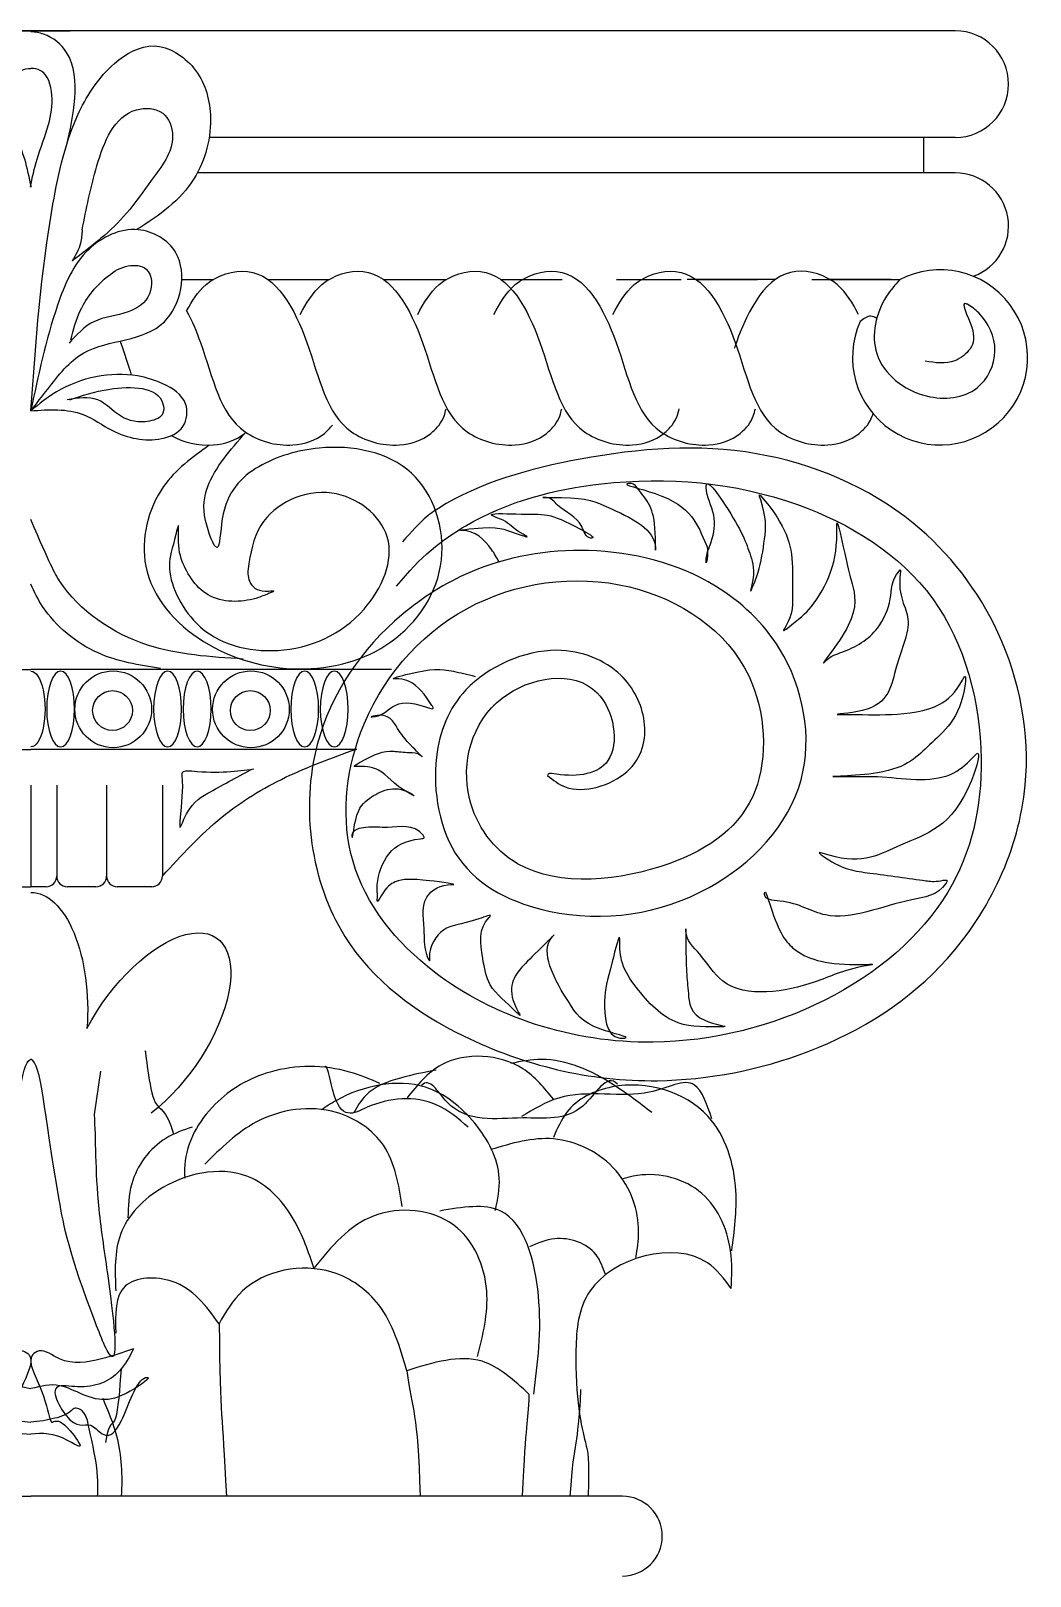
# Model space of a CAD drawing. Extents: x 15151 to 53333, y -36484 to -6005.
# Drawn here: x 31786.6 to 31980.8, y -7452.4 to -7152.2 of the extents above; entities that cross this region are included whole.
import ezdxf

# ---------------------------------------------------------------- set-up
doc = ezdxf.new("R2010")
doc.units = 0
doc.header["$MEASUREMENT"] = 0
for name, color, linetype in [('3', 3, 'CONTINUOUS'), ('4', 4, 'CONTINUOUS'), ('7', 7, 'CONTINUOUS')]:
    doc.layers.add(name, color=color, linetype=linetype)

# ---------------------------------------------------------------- blocks, each defined once
blk = doc.blocks.new('A$C69A366BC')
at = {"layer": '3'}
for p, q in [((373.17, 2979.3), (228.09, 2979.3)), ((373.17, 2972.4), (225.79, 2972.4)), ((222.78, 2951.7), (228.92, 2951.7)), ((239.48, 2951.7), (251.41, 2951.7)), ((261.97, 2951.7), (274.23, 2951.7)), ((284.79, 2951.7), (296.72, 2951.7)), ((307.28, 2951.7), (319.86, 2951.7)), ((338.2, 2951.7), (321.02, 2951.7)), ((322.75, 2951.7), (334.69, 2951.7)), ((345.25, 2951.7), (362.43, 2951.7)), ((360.69, 2951.7), (348.76, 2951.7)), ((123.34, 2875.88), (193.43, 2875.88)), ((263.52, 2875.88), (193.43, 2875.88)), ((283.58, 2868.91), (283.32, 2868.91)), ((130.05, 2860.39), (193.43, 2860.39)), ((256.81, 2860.39), (193.43, 2860.39)), ((193.43, 2853.41), (193.43, 2833.68)), ((193.43, 2853.41), (193.43, 2833.68)), ((198.46, 2853.41), (198.46, 2835.75)), ((208.15, 2853.41), (208.15, 2835.75)), ((219, 2853.41), (219, 2835.75)), ((190.46, 2833.68), (193.43, 2833.68)), ((196.39, 2833.68), (193.43, 2833.68)), ((206.08, 2833.68), (200.53, 2833.68)), ((216.93, 2833.68), (210.22, 2833.68)), ((206.94, 2797.84), (205.72, 2789.4)), ((78.43, 2715.26), (193.43, 2715.26)), ((308.43, 2715.26), (193.43, 2715.26))]:
    blk.add_line(p, q, dxfattribs=at)
for centre, radius in [((209.43, 2868.17), 7.46), ((236.22, 2868.17), 7.46), ((209.31, 2867.93), 3.87), ((236.1, 2867.93), 3.87)]:
    blk.add_circle(centre, radius, dxfattribs=at)
for centre, start, end in [((196.39, 2835.75), 270, 0), ((200.53, 2835.75), 180, 270), ((206.08, 2835.75), 270, 0), ((210.22, 2835.75), 180, 270), ((216.93, 2835.75), 270, 0)]:
    blk.add_arc(centre, 2.07, start, end, dxfattribs=at)
at = {"layer": '3', "extrusion": (0, 0, -1)}
for centre, major_axis, ratio, start_param, end_param in [((193.47, 2868.22), (0, 7.36), 0.368687, -0.014828, 3.156421), ((199.22, 2868.22), (0, 7.36), 0.368687, 3.141593, 9.424778), ((220.01, 2868.22), (0, 7.36), 0.368687, 3.141593, 9.424778), ((225.76, 2868.22), (0, 7.36), 0.368687, 3.141593, 9.424778), ((246.67, 2868.22), (0, 7.36), 0.368687, 3.141593, 9.424778), ((252.42, 2868.22), (0, 7.36), 0.368687, 3.141593, 9.424778), ((193.56, 2809.77), (0, 22.8), 0.478604, -0.012114, 1.729108), ((216.43, 2805.06), (13.15, 18.63), 0.478604, 4.442968, 8.424495)]:
    blk.add_ellipse(centre, major_axis=major_axis, ratio=ratio, start_param=start_param, end_param=end_param, dxfattribs=at)
at = {"layer": '3'}
for points, knots in [([(200.38, 2977.64), (201.06, 2980.66), (202.4, 2986.6), (201.89, 2995.37), (197.1, 2999.24), (194.28, 2999.78), (193.43, 2999.83)], [0, 0, 0, 0, 13.614234, 26.772806, 35.013174, 38.496497, 38.496497, 38.496497, 38.496497]), ([(193.43, 2926.18), (194.39, 2939.58), (195.79, 2959.16), (201.08, 2982.5), (208.16, 2993.4), (217.48, 2998.78), (226.32, 2993.15), (229.43, 2982.71), (226.01, 2969.6), (218.39, 2964.08), (213.95, 2961.38)], [0, 0, 0, 0, 58.517708, 85.557554, 102.400352, 114.600489, 127.353508, 141.365772, 159.992517, 181.778585, 181.778585, 181.778585, 181.778585]), ([(193.51, 2969.66), (193.13, 2971.48), (192.29, 2975.61), (189.85, 2981.36), (188.9, 2987.14), (190.27, 2992.26), (192.77, 2992.72), (193.43, 2992.7)], [0, 0, 0, 0, 8.07962, 18.320953, 26.69946, 34.358167, 37.045773, 37.045773, 37.045773, 37.045773]), ([(193.35, 2969.66), (193.72, 2971.48), (194.57, 2975.61), (197, 2981.36), (197.96, 2987.14), (196.58, 2992.26), (194.09, 2992.72), (193.43, 2992.7)], [0, 0, 0, 0, 8.07962, 18.320953, 26.69946, 34.358167, 37.045773, 37.045773, 37.045773, 37.045773]), ([(203.41, 2961.36), (204.19, 2965.38), (205.79, 2973.57), (210.31, 2985.36), (219.67, 2984.98), (222.17, 2977.64), (216.92, 2971.35), (211.19, 2962.7), (205.27, 2958.18), (201.49, 2955.3)], [0, 0, 0, 0, 8.332699, 16.998662, 20.357809, 23.529069, 29.768374, 34.974178, 44.123614, 44.123614, 44.123614, 44.123614]), ([(193.43, 2926.18), (194.87, 2933.04), (197.16, 2943.94), (202.99, 2957.89), (213.68, 2963.1), (224.79, 2956.79), (220.95, 2939.04), (204.47, 2940.48), (197.61, 2931.57), (194.51, 2927.58), (193.43, 2926.18)], [0, 0, 0, 0, 13.78767, 21.897372, 28.628021, 34.236389, 43.100743, 54.048389, 60.52778, 64.007579, 64.007579, 64.007579, 64.007579]), ([(203.41, 2961.36), (203.35, 2960.48), (203.2, 2958.32), (202.13, 2956.42), (201.49, 2955.3)], [0, 0, 0, 0, 1.701076, 4.193861, 4.193861, 4.193861, 4.193861]), ([(201.17, 2939.97), (201.7, 2941.93), (202.97, 2946.69), (207.2, 2951.79), (211.88, 2954.7), (216.94, 2954.29), (217.27, 2948.06), (211.98, 2944.66), (205.45, 2944.38), (202.33, 2940.96), (200.85, 2939.33)], [0, 0, 0, 0, 3.950214, 9.576522, 12.371147, 14.700326, 17.850675, 21.397332, 25.947043, 30.080987, 30.080987, 30.080987, 30.080987]), ([(223.72, 2945.61), (224.75, 2947.49), (227.3, 2951.75), (239.6, 2955.76), (248.54, 2938.74), (251.31, 2922.34), (264.07, 2918.64), (270.29, 2920.66), (272.28, 2922.83), (272.79, 2923.4)], [1.151597, 1.151597, 1.151597, 1.151597, 10.322667, 22.546179, 48.652268, 76.752818, 90.762128, 100.191215, 103.483055, 103.483055, 103.483055, 103.483055]), ([(245.82, 2944.91), (246.98, 2947.02), (249.5, 2951.65), (262.09, 2955.76), (271.03, 2938.74), (273.8, 2922.34), (286.56, 2918.64), (292.79, 2920.66), (294.77, 2922.83), (295.29, 2923.4)], [0, 0, 0, 0, 4.6452, 10.145781, 21.89352, 34.538768, 40.842958, 45.086047, 46.567375, 46.567375, 46.567375, 46.567375]), ([(268.64, 2944.91), (269.79, 2947.02), (272.31, 2951.65), (284.91, 2955.76), (293.84, 2938.74), (296.62, 2922.34), (309.38, 2918.64), (315.6, 2920.66), (317.59, 2922.83), (318.1, 2923.4)], [0, 0, 0, 0, 4.6452, 10.145781, 21.89352, 34.538768, 40.842958, 45.086047, 46.567375, 46.567375, 46.567375, 46.567375]), ([(283.46, 2944.91), (284.62, 2947.02), (287.14, 2951.65), (299.73, 2955.76), (308.67, 2938.74), (311.44, 2922.34), (324.21, 2918.64), (330.43, 2920.66), (332.42, 2922.83), (332.93, 2923.4)], [0, 0, 0, 0, 4.6452, 10.145781, 21.89352, 34.538768, 40.842958, 45.086047, 46.567375, 46.567375, 46.567375, 46.567375]), ([(306.6, 2944.91), (307.75, 2947.02), (310.27, 2951.65), (322.87, 2955.76), (331.81, 2938.74), (334.58, 2922.34), (347.34, 2918.64), (353.57, 2920.66), (355.55, 2922.83), (356.07, 2923.4)], [0, 0, 0, 0, 4.6452, 10.145781, 21.89352, 34.538768, 40.842958, 45.086047, 46.567375, 46.567375, 46.567375, 46.567375]), ([(354.35, 2944.91), (353.2, 2947.02), (350.68, 2951.65), (338.08, 2955.76), (332.71, 2945.53), (330.31, 2938.65), (330.18, 2938.26)], [0, 0, 0, 0, 10.322667, 22.546179, 48.652268, 50.259503, 50.259503, 50.259503, 50.259503]), ([(362.32, 2951.64), (361.43, 2950.63), (358.07, 2946.78), (355.65, 2936), (366.27, 2927.75), (377.79, 2928.86), (382.22, 2937.87), (379.13, 2944.22), (376.3, 2946.46), (373.92, 2947.7), (377.18, 2941.85), (376.61, 2938.26), (372.55, 2935.01), (369.27, 2935.51), (367.28, 2935.81)], [0, 0, 0, 0, 2.650213, 10.037242, 18.32745, 24.80403, 29.997701, 35.230628, 37.045294, 37.199014, 40.232254, 42.988158, 45.435716, 49.217776, 49.217776, 49.217776, 49.217776]), ([(223.72, 2945.61), (224.76, 2943.68), (228.56, 2934.5), (230.61, 2922.34), (243.38, 2918.64), (249.6, 2920.66), (251.59, 2922.83), (252.1, 2923.4)], [40.186483, 40.186483, 40.186483, 40.186483, 48.652268, 76.752818, 90.762128, 100.191215, 103.483055, 103.483055, 103.483055, 103.483055]), ([(357.9, 2944.13), (357.51, 2944.33), (356.39, 2944.89), (355.36, 2944.08), (354.68, 2943.54)], [0, 0, 0, 0, 1.788146, 5.115479, 5.115479, 5.115479, 5.115479]), ([(210.77, 2939.73), (210.81, 2939.63), (211.62, 2937.38), (212.29, 2935.16), (212.96, 2933.13)], [48.283623, 48.283623, 48.283623, 48.283623, 48.652268, 57.33219, 57.33219, 57.33219, 57.33219]), ([(193.43, 2926.18), (195.03, 2927.48), (200.77, 2932.17), (210.85, 2934.25), (219.31, 2931.58), (224.26, 2928.49), (223.61, 2922.45), (217.16, 2919.76), (209.98, 2921.35), (202.76, 2926.8), (196.97, 2926.42), (193.43, 2926.18)], [0, 0, 0, 0, 4.034903, 14.525449, 17.887486, 21.71202, 24.598473, 27.695695, 34.020765, 38.248832, 44.887615, 44.887615, 44.887615, 44.887615]), ([(200.99, 2928.3), (203.36, 2929.1), (208.87, 2930.98), (218.98, 2931.03), (219.41, 2925.1), (215.45, 2923.53), (210.67, 2924.55), (206.59, 2929.33), (202.58, 2928.66), (200.48, 2928.3)], [0, 0, 0, 0, 5.239052, 12.239161, 13.419543, 15.387098, 19.160282, 22.670826, 26.551988, 26.551988, 26.551988, 26.551988]), ([(272.79, 2923.4), (273.16, 2923.96), (273.8, 2924.95), (274.05, 2926.1), (274.16, 2926.59)], [0, 0, 0, 0, 1.302729, 2.283001, 2.283001, 2.283001, 2.283001]), ([(295.29, 2923.4), (295.65, 2923.96), (296.29, 2924.95), (296.54, 2926.1), (296.65, 2926.59)], [0, 0, 0, 0, 1.302729, 2.283001, 2.283001, 2.283001, 2.283001]), ([(318.1, 2923.4), (318.47, 2923.96), (319.11, 2924.95), (319.36, 2926.1), (319.47, 2926.59)], [0, 0, 0, 0, 1.302729, 2.283001, 2.283001, 2.283001, 2.283001]), ([(332.93, 2923.4), (333.29, 2923.96), (333.93, 2924.95), (334.19, 2926.1), (334.29, 2926.59)], [0, 0, 0, 0, 1.302729, 2.283001, 2.283001, 2.283001, 2.283001]), ([(356.07, 2923.4), (356.43, 2923.96), (356.88, 2924.66), (357.14, 2925.44), (357.19, 2925.6)], [0, 0, 0, 0, 2.894953, 3.594445, 3.594445, 3.594445, 3.594445]), ([(228.1, 2919.51), (224.82, 2917.13), (217.2, 2911.6), (213.14, 2894.33), (230.23, 2874.76), (261.1, 2873.74), (276.23, 2896.29), (269.51, 2917.01), (251.37, 2920.4), (237.05, 2916.05), (230.31, 2909.33), (230.17, 2896.67), (226.55, 2905.92), (227.69, 2913.38), (232.23, 2918.58), (235.22, 2922)], [0, 0, 0, 0, 7.80865, 18.149659, 30.154506, 53.923025, 66.150364, 77.771213, 89.886887, 97.899417, 105.977803, 109.646038, 113.332939, 117.676786, 126.066196, 126.066196, 126.066196, 126.066196]), ([(220.71, 2921.37), (223.07, 2920.05), (228.34, 2918.79), (233.42, 2920.45), (235.14, 2921.93), (235.22, 2922)], [78.812644, 78.812644, 78.812644, 78.812644, 90.762128, 100.191215, 100.668764, 100.668764, 100.668764, 100.668764]), ([(264.55, 2892.11), (269.09, 2897.77), (281.27, 2907.4), (308.19, 2914.2), (340.87, 2911.43), (371.97, 2892.64), (380.66, 2859.66), (371.86, 2820.41), (321.22, 2795.88), (273.16, 2811.72), (252.87, 2837.4), (255.59, 2866.93), (275.84, 2891.08), (309.54, 2896.12), (335.78, 2879.06), (337.17, 2849.53), (318.81, 2836.1), (289.28, 2832.7), (275.49, 2851.78), (280.93, 2872.84), (305.17, 2877.07), (308.86, 2856.48), (299.31, 2854.82), (294.1, 2855.82), (293.91, 2855.42), (293.89, 2855.31)], [0, 0, 0, 0, 26.045766, 73.219824, 140.405161, 195.915937, 250.504115, 297.102201, 401.948359, 473.499986, 520.987952, 566.74408, 624.886083, 682.022856, 733.926058, 773.554279, 816.020473, 864.161342, 891.910163, 928.603008, 961.694584, 985.576498, 1004.121123, 1006.952886, 1007.712216, 1007.712216, 1007.712216, 1007.712216]), ([(284.49, 2896.77), (284.03, 2897.6), (282.5, 2900.38), (279.65, 2902.97), (275.66, 2902.91), (285.12, 2904.01), (285.64, 2902.88), (290.54, 2901.48), (287.07, 2903.18), (286.46, 2904.66), (281, 2906.39), (293.66, 2905.82), (294.02, 2906.65), (303.46, 2901.46), (301.31, 2901.44), (300.38, 2905.45), (296.55, 2906.67), (294.47, 2909.41), (291.91, 2909.29), (301.19, 2909.57), (304.45, 2907.84), (311.86, 2904.77), (314.87, 2901.32), (314.84, 2898.48), (314.99, 2906.97), (313.45, 2908.25), (310.7, 2912.12), (307.73, 2911.97), (321.74, 2909.02), (323.04, 2903.82), (325.26, 2899.05), (324.71, 2895.83), (324.72, 2898.34), (326.05, 2901), (326.83, 2906.2), (324.73, 2909.45), (324.7, 2913.31), (331.28, 2904), (332.9, 2899.41), (334.37, 2894.93), (333.16, 2890.65), (334.15, 2892.77), (335.18, 2895.44), (336.3, 2902.05), (336.48, 2905.67), (334.83, 2910.28), (340.21, 2903.93), (341.75, 2899.12), (341.44, 2889.54), (341.55, 2886.36), (339.42, 2883.09), (342.62, 2885.6), (345.49, 2887.83), (349.64, 2895.27), (350.21, 2900.35), (350.09, 2905.77), (351.92, 2896.97), (353.11, 2892.68), (354.8, 2885.7), (345.99, 2875.53), (348.88, 2878.53), (352.78, 2879.64), (358.18, 2882.82), (360.93, 2889.53), (360.72, 2893.28), (362.63, 2895.51), (361.7, 2890.08), (365.69, 2886.28), (360.85, 2875.89), (360.39, 2867.68), (348.69, 2867.16), (354.74, 2867.19), (360.36, 2866.87), (369.97, 2868.1), (373.35, 2871.56), (375.29, 2875.13), (374.48, 2866.41), (368.14, 2861.85), (362.64, 2855.17), (347.13, 2855.09), (352.93, 2855.08), (359.94, 2855.44), (370.27, 2853.35), (375.44, 2857.54), (378.47, 2860.91), (374.05, 2845.33), (363.55, 2843.18), (354.72, 2837.5), (345.88, 2840.75), (350.96, 2837.05), (356.46, 2836.38), (365.43, 2835.15), (369.35, 2834.58), (371.9, 2835.19), (369.83, 2831.92), (361.58, 2831.17), (349.5, 2825.64), (342.12, 2831.07), (336.04, 2831.07), (336.09, 2833.69), (338.62, 2824.82), (342.42, 2820.19), (348.83, 2818.27), (357.89, 2818.69), (351.4, 2817.62), (345.13, 2814.14), (329.31, 2811.35), (324.08, 2820.42), (320.74, 2823.25), (320.77, 2826), (320.74, 2817.67), (321.11, 2815.24), (321.68, 2807.57), (329.49, 2806.49), (324.93, 2806.52), (318.25, 2806.08), (312.05, 2812.64), (308.09, 2818.41), (307.92, 2821.79), (307.95, 2825.09), (305.66, 2815.73), (304.67, 2813.01), (305.14, 2804.12), (310.74, 2804.31), (301.05, 2806.29), (298.29, 2810.89), (294.2, 2817.24), (293.36, 2822.57), (295.62, 2824.76), (291.41, 2820.58), (289.34, 2818.67), (285.31, 2813.9), (289.02, 2808.06), (286.01, 2811.28), (282.46, 2813.52), (281.07, 2820.63), (280.37, 2825.76), (283.34, 2828.47), (277.24, 2826.15), (273.97, 2826.56), (270.75, 2822.21), (270.96, 2818.83), (269.78, 2822.37), (270.21, 2824.97), (268.79, 2831.93), (273.33, 2834.15), (276.87, 2834.1), (268.39, 2835.28), (264.81, 2835.24), (262.32, 2833.5), (260.76, 2830.49), (260.84, 2832.22), (260.52, 2835.06), (262.69, 2840.94), (266.38, 2842.75), (270.14, 2843.1), (268.1, 2846.05), (263.41, 2844.86), (259.32, 2845.51), (255.82, 2844.79), (255.88, 2842.36), (256.62, 2848.75), (259.52, 2851.3), (264.29, 2853.89), (268.39, 2851.12), (263.9, 2853.44), (262.33, 2856.25), (258.61, 2857.23), (255.86, 2856.95), (260.13, 2859.44), (262.49, 2860.38), (266.71, 2859.66), (268.68, 2859.84), (270.02, 2858.41), (266.21, 2862.22), (264.9, 2864.06), (262.87, 2867.73), (259.28, 2866.66), (261.55, 2866.72), (264.16, 2869.65), (267.51, 2869.71), (271.97, 2867.99), (270.13, 2870.97), (268.36, 2873.23), (265.48, 2874.15), (262.83, 2873.97), (270.74, 2876.17), (273.92, 2876.04), (278.33, 2874.94), (279.8, 2874.57)], [0, 0, 0, 0, 1.876206, 6.295226, 6.456191, 9.21144, 14.293878, 14.95753, 15.89594, 18.664623, 20.249805, 23.312417, 31.745549, 33.580373, 33.741338, 35.575829, 39.678364, 41.419086, 41.741016, 43.994526, 50.087709, 54.840235, 58.234042, 58.394908, 59.842581, 66.303181, 67.560002, 67.881982, 71.498943, 80.601326, 81.110003, 82.886684, 83.04755, 85.54473, 88.937919, 92.606064, 92.766929, 96.180348, 103.374838, 107.077923, 107.898113, 108.257837, 110.498421, 114.757282, 119.767001, 120.430234, 121.112898, 130.554974, 134.576231, 138.04867, 138.768119, 139.34836, 143.450932, 148.419933, 154.106966, 154.589503, 157.594598, 162.393413, 167.723427, 173.078722, 173.30629, 175.465556, 180.91108, 184.945668, 188.659441, 188.886989, 189.369526, 195.240153, 201.36544, 208.477597, 211.573815, 212.217675, 218.334394, 224.585004, 228.796333, 229.376403, 230.341508, 239.28159, 246.770077, 252.103846, 252.425776, 257.415741, 266.757351, 270.20126, 270.883924, 274.322593, 286.510728, 295.616202, 296.943498, 297.973892, 303.929199, 311.077162, 313.008741, 313.813617, 314.173364, 318.996308, 330.110914, 336.169814, 338.26218, 338.423046, 340.873343, 346.722917, 355.278158, 356.565878, 357.386622, 364.309582, 375.900277, 380.350573, 383.882589, 384.043455, 385.00856, 392.25402, 396.227511, 398.772463, 398.933428, 404.587882, 411.552123, 415.084165, 417.997323, 418.158189, 421.210336, 426.289396, 431.338163, 431.982023, 435.241034, 440.494992, 445.747491, 449.461056, 449.688603, 451.053952, 455.150035, 460.105363, 461.689732, 462.144849, 467.038626, 470.551836, 475.761605, 475.989174, 477.473148, 482.207008, 486.163978, 486.48568, 487.351987, 490.105322, 494.620637, 498.076215, 498.23718, 501.174511, 505.523592, 508.026721, 508.831181, 508.992017, 510.922227, 515.045547, 519.508695, 520.01767, 520.377395, 524.986636, 527.72304, 529.739642, 529.900478, 532.046559, 535.304263, 540.495221, 541.075461, 541.795217, 546.622974, 549.243228, 549.726174, 550.530843, 555.111656, 557.049971, 558.533945, 558.761514, 560.354432, 563.445151, 566.759069, 567.268044, 567.429009, 570.30803, 574.493169, 575.472265, 575.831989, 580.043283, 581.370628, 582.014488, 584.050455, 589.693457, 592.504485, 592.504485, 592.504485, 592.504485]), ([(235.65, 2895.4), (236.13, 2898.41), (237.43, 2906.55), (251.77, 2913.41), (266.36, 2902.14), (258.62, 2884.7), (242.35, 2877.67), (225.39, 2881.77), (219.27, 2894.96), (221.08, 2899.73), (222.23, 2904.78), (221.99, 2900.26), (222.62, 2896.28), (227.69, 2888.38), (236.12, 2889.13), (239.23, 2890.49), (241.05, 2891.27), (238, 2890.9), (236.35, 2891.8), (235.57, 2894.03), (235.63, 2894.98), (235.65, 2895.4)], [0, 0, 0, 0, 5.788453, 15.661404, 24.618316, 34.225799, 46.359424, 57.212211, 65.32361, 69.327595, 70.51666, 71.496599, 75.122953, 80.812776, 86.862186, 88.62228, 88.987705, 89.641495, 92.130621, 93.163617, 93.980233, 93.980233, 93.980233, 93.980233]), ([(234.71, 2877.94), (228.37, 2878.34), (214.59, 2879.21), (201.27, 2888.35), (197.18, 2896.27), (193.43, 2905.03)], [0, 0, 0, 0, 27.690165, 60.204339, 68.529066, 68.529066, 68.529066, 68.529066]), ([(218.6, 2876.09), (214.46, 2876.75), (205.64, 2878.17), (196.96, 2885.39), (194.07, 2890.98), (193.43, 2892.47)], [0, 0, 0, 0, 18.059342, 38.483728, 45.592839, 45.592839, 45.592839, 45.592839]), ([(219, 2835.75), (222.67, 2839.77), (229.64, 2847.42), (242.77, 2855.41), (251.95, 2858.73), (256.54, 2860.39)], [0, 0, 0, 0, 10.619682, 20.152435, 29.691268, 29.691268, 29.691268, 29.691268]), ([(236.76, 2856.51), (233.45, 2856.07), (229.6, 2855.56), (222.73, 2856.33), (223.06, 2852.29), (222.65, 2850.18), (222.3, 2844.54), (224.16, 2849.64), (228.24, 2852.18), (233.36, 2854.91), (236.37, 2856.51)], [0, 0, 0, 0, 7.836784, 9.125121, 9.377598, 15.190295, 15.947755, 17.077065, 21.545516, 27.876308, 27.876308, 27.876308, 27.876308]), ([(215.64, 2801.77), (215.74, 2802.38), (216.66, 2788.91), (219.71, 2790.88), (221.16, 2785.59)], [143.114206, 143.114206, 143.114206, 143.114206, 183.578667, 210.284331, 210.284331, 210.284331, 210.284331]), ([(295.04, 2792.38), (293.26, 2794.59), (288.14, 2800.96), (273.97, 2801.85), (268.57, 2795.13), (266.57, 2792.64)], [0, 0, 0, 0, 5.488575, 15.797836, 21.884282, 21.884282, 21.884282, 21.884282]), ([(181.14, 2789.4), (180.78, 2784.7), (181.14, 2775.66), (174.62, 2733.35), (185.48, 2759.74), (190.91, 2787.96), (191.34, 2799.32), (193.43, 2800.19)], [368.521707, 368.521707, 368.521707, 368.521707, 370.409387, 371.432722, 377.572618, 390.673991, 437.680028, 437.680028, 437.680028, 437.680028]), ([(205.72, 2789.4), (206.08, 2784.7), (205.72, 2775.66), (212.23, 2733.35), (201.37, 2759.74), (195.94, 2787.96), (195.52, 2799.32), (193.43, 2800.19)], [368.521707, 368.521707, 368.521707, 368.521707, 370.409387, 371.432722, 377.572618, 390.673991, 437.680028, 437.680028, 437.680028, 437.680028]), ([(261.3, 2795.47), (259.36, 2796.28), (252.67, 2799.1), (240.53, 2799.14), (228.33, 2792.19), (223.16, 2783.18), (223.32, 2777.92), (223.35, 2777.06)], [0, 0, 0, 0, 4.105286, 14.196421, 22.271521, 30.862561, 32.543219, 32.543219, 32.543219, 32.543219]), ([(278.47, 2786.95), (276.51, 2788.64), (271.09, 2793.35), (259.83, 2792.43), (253.01, 2787.32), (251.01, 2799.45), (250.52, 2798.66)], [0, 0, 0, 0, 4.963372, 13.747459, 19.283061, 21.108003, 21.108003, 21.108003, 21.108003]), ([(283.77, 2770.8), (284.19, 2772.9), (285.39, 2778.9), (280.27, 2788.34), (269.13, 2797.43), (256.65, 2794.77), (250.84, 2790.95), (249.88, 2790.31)], [0, 0, 0, 0, 4.109766, 11.740962, 19.476152, 30.892974, 33.159156, 33.159156, 33.159156, 33.159156]), ([(272.26, 2798.07), (269.95, 2797.62), (265.2, 2796.7), (258.89, 2794.41), (256.91, 2790.99), (256.21, 2789.79)], [0, 0, 0, 0, 4.668654, 9.574764, 12.242432, 12.242432, 12.242432, 12.242432]), ([(307.46, 2795.3), (305.38, 2797.64), (300.57, 2787.69), (287.92, 2789.57), (275.91, 2787.15), (270.96, 2796.81), (269.41, 2795.04)], [0, 0, 0, 0, 5.9708, 13.751833, 23.744827, 28.278854, 28.278854, 28.278854, 28.278854]), ([(265.63, 2771.58), (264.95, 2775.83), (263.68, 2783.9), (251.77, 2791.97), (237.21, 2789.7), (230.38, 2782.88), (227.28, 2779.79)], [0, 0, 0, 0, 8.093537, 15.36007, 25.552241, 34.012574, 34.012574, 34.012574, 34.012574]), ([(224.82, 2787), (223.05, 2786.39), (217.77, 2784.56), (212.54, 2777.51), (212.36, 2771.57), (212.3, 2769.33)], [0, 0, 0, 0, 3.659205, 10.863824, 15.212123, 15.212123, 15.212123, 15.212123]), ([(311.08, 2761.67), (311.34, 2763.3), (312.24, 2769.12), (308.37, 2779.9), (295.43, 2786.37), (286.91, 2783.83), (282.87, 2782.62)], [0, 0, 0, 0, 3.222647, 11.495534, 20.402321, 28.449878, 28.449878, 28.449878, 28.449878]), ([(248.45, 2759.6), (247.38, 2762.75), (245.07, 2769.54), (235.7, 2780.21), (219.66, 2777.56), (209.46, 2767), (209.78, 2758.96), (209.94, 2755.16)], [0, 0, 0, 0, 6.519539, 14.09552, 25.471265, 33.478894, 40.643821, 40.643821, 40.643821, 40.643821]), ([(280.24, 2742.38), (281.32, 2746.58), (283.6, 2755.43), (277.23, 2770.59), (258.74, 2772.12), (251.87, 2763.76), (248.45, 2759.6)], [0, 0, 0, 0, 8.414866, 17.729579, 27.921753, 38.025096, 38.025096, 38.025096, 38.025096]), ([(291.19, 2735.09), (291.99, 2741.13), (293.53, 2752.85), (288.28, 2773.33), (277.3, 2771.42), (272.93, 2770.67)], [0, 0, 0, 0, 12.509428, 24.231166, 31.971894, 31.971894, 31.971894, 31.971894]), ([(305.13, 2758.31), (304.66, 2759.69), (303.24, 2763.85), (296.19, 2766.27), (291.96, 2764.43), (290.38, 2763.74)], [0, 0, 0, 0, 2.792497, 8.403125, 11.766239, 11.766239, 11.766239, 11.766239]), ([(266.54, 2739.65), (265.2, 2744.21), (262.79, 2752.42), (250.56, 2761.44), (235.7, 2758.57), (231.35, 2751.07), (230.02, 2748.77)], [0, 0, 0, 0, 9.063974, 16.330506, 27.891475, 33.011179, 33.011179, 33.011179, 33.011179]), ([(230.02, 2748.77), (227.53, 2752.19), (223.19, 2758.16), (209.65, 2757.79), (209.84, 2750.58), (209.94, 2746.95)], [0, 0, 0, 0, 8.008235, 13.992319, 20.060429, 20.060429, 20.060429, 20.060429]), ([(173.48, 2743.88), (174.28, 2742.35), (176.47, 2738.19), (182.21, 2735.85), (190.86, 2737.58), (184.61, 2726.76), (181.91, 2731.29), (177.32, 2723.32), (172.82, 2738.23), (170.03, 2738.4), (176.93, 2733.35), (180.67, 2733.58), (188.61, 2737.56), (191.38, 2736.57), (193.43, 2736.17)], [0, 0, 0, 0, 8.140126, 22.175909, 28.422316, 41.4566, 58.207833, 72.44547, 80.171543, 80.796195, 84.328456, 102.355887, 109.339433, 119.162048, 119.162048, 119.162048, 119.162048]), ([(173.48, 2743.88), (175.51, 2743.18), (180.07, 2741.62), (186.88, 2740.52), (191.09, 2744.18), (194.54, 2741.99), (191.06, 2736.2), (188.99, 2726.43), (189.2, 2732.91), (182.65, 2723.84), (188.09, 2727.46), (191.24, 2727.59), (193.43, 2727.31)], [0, 0, 0, 0, 10.470172, 23.587637, 30.898265, 33.69128, 43.98612, 54.761567, 76.323292, 82.750795, 86.940369, 98.190923, 98.190923, 98.190923, 98.190923]), ([(213.38, 2743.88), (211.35, 2743.18), (206.78, 2741.62), (199.97, 2740.52), (195.77, 2744.18), (192.32, 2741.99), (195.8, 2736.2), (197.86, 2726.43), (197.66, 2732.91), (204.21, 2723.84), (198.77, 2727.46), (195.62, 2727.59), (193.43, 2727.31)], [0, 0, 0, 0, 10.470172, 23.587637, 30.898265, 33.69128, 43.98612, 54.761567, 76.323292, 82.750795, 86.940369, 98.190923, 98.190923, 98.190923, 98.190923]), ([(213.38, 2743.88), (212.58, 2742.35), (210.39, 2738.19), (204.65, 2735.85), (196, 2737.58), (202.25, 2726.76), (204.95, 2731.29), (209.53, 2723.32), (214.03, 2738.23), (216.83, 2738.4), (209.93, 2733.35), (206.19, 2733.58), (198.25, 2737.56), (195.48, 2736.57), (193.43, 2736.17)], [0, 0, 0, 0, 8.140126, 22.175909, 28.422316, 41.4566, 58.207833, 72.44547, 80.171543, 80.796195, 84.328456, 102.355887, 109.339433, 119.162048, 119.162048, 119.162048, 119.162048]), ([(290.28, 2735.09), (287.37, 2737.77), (280.63, 2744.01), (271.65, 2741.23), (266.54, 2739.65)], [0, 0, 0, 0, 7.266533, 16.867552, 16.867552, 16.867552, 16.867552]), ([(210.99, 2739.99), (210.68, 2735.98), (210.01, 2727.55), (208.66, 2730.11), (207.95, 2725.72)], [1.270323, 1.270323, 1.270323, 1.270323, 20.683367, 42.134498, 42.134498, 42.134498, 42.134498]), ([(180.46, 2715.26), (180.38, 2716.49), (180.34, 2720.97), (181.72, 2726.43), (182.78, 2731.79), (184.85, 2732.55), (186.24, 2731.18), (189.13, 2730.17), (191.85, 2729.8), (193.43, 2729.65)], [26.938663, 26.938663, 26.938663, 26.938663, 32.949031, 48.91955, 55.076195, 56.698807, 58.117538, 63.75169, 71.396528, 71.396528, 71.396528, 71.396528]), ([(206.4, 2715.26), (206.47, 2716.49), (206.52, 2720.97), (205.13, 2726.43), (204.08, 2731.79), (202.01, 2732.55), (200.62, 2731.18), (197.73, 2730.17), (195.01, 2729.8), (193.43, 2729.65)], [26.938663, 26.938663, 26.938663, 26.938663, 32.949031, 48.91955, 55.076195, 56.698807, 58.117538, 63.75169, 71.396528, 71.396528, 71.396528, 71.396528]), ([(207.39, 2734.31), (208.41, 2731.9), (210.95, 2725.85), (211.25, 2719.23), (211, 2715.26)], [0, 0, 0, 0, 12.567515, 31.518302, 31.518302, 31.518302, 31.518302])]:
    blk.add_open_spline(points, degree=3, knots=knots, dxfattribs=at)
for points in [[(193.51, 2969.66), (193.48, 2969.79), (193.45, 2969.91), (193.43, 2970.04)], [(230.02, 2748.77), (230.31, 2728.78), (230.6, 2732.97), (231.45, 2715.26)], [(266.54, 2739.65), (267.6, 2731.6), (268.65, 2732.12), (269.09, 2715.26)], [(300.32, 2735.97), (299.71, 2723.69), (299.09, 2727.51), (298.23, 2715.26)], [(290.28, 2735.09), (289.98, 2728.65), (289.69, 2730.61), (288.93, 2715.26)]]:
    blk.add_open_spline(points, degree=3, dxfattribs=at)
at = {"layer": '4', "color": 4}
for p, q in [((13.69, 3000), (201.09, 3000)), ((373.17, 3000), (185.76, 3000)), ((366.97, 2979.3), (366.97, 2972.4))]:
    blk.add_line(p, q, dxfattribs=at)
for centre, radius, start in [((373.17, 2989.65), 10.35, 270), ((373.17, 2962.05), 10.35, 289.7309), ((308.43, 2707.5), 7.76, 270)]:
    blk.add_arc(centre, radius, start, 90, dxfattribs=at)
for points, knots in [([(329.72, 2762.97), (330.22, 2766.81), (331.4, 2775.75), (326.56, 2792.13), (309.3, 2797.24), (297.84, 2791.58), (295.77, 2786.69), (295.04, 2784.95)], [0, 0, 0, 0, 7.607429, 17.696729, 30.404278, 36.977699, 40.599961, 40.599961, 40.599961, 40.599961]), ([(329.6, 2755.62), (328.22, 2757.5), (322.06, 2765.86), (300.44, 2760.02), (298.67, 2736.56), (301.56, 2724.16), (301.96, 2723.13), (301.8, 2715.26)], [0, 0, 0, 0, 10.988062, 48.785711, 68.387524, 118.425588, 157.128083, 157.128083, 157.128083, 157.128083])]:
    blk.add_open_spline(points, degree=3, knots=knots, dxfattribs=at)
at = {"layer": '7'}
blk.add_arc((370.2, 2936.56), 17.02, 155.7744, 117.6154, dxfattribs=at)
for points, knots in [([(293.89, 2855.31), (294.97, 2854.44), (299.03, 2851.13), (311.64, 2855.09), (313.86, 2865.94), (308.74, 2876.22), (294.68, 2882.05), (276.84, 2874.03), (270.54, 2857.93), (274.22, 2836.58), (297.6, 2825.58), (325.73, 2829.82), (347.39, 2852.56), (342.42, 2878.83), (325.09, 2895.12), (302.58, 2900.75), (280.67, 2896.96), (260.81, 2884.34), (244.26, 2860.51), (249.44, 2823.02), (279.03, 2801.45), (311.75, 2793.47), (346.69, 2800.39), (374.78, 2818.22), (390.17, 2850.62), (383.97, 2883.12), (364.99, 2907.72), (334.37, 2920.63), (301.98, 2918.17), (278.48, 2911.64), (269.33, 2904.96), (265.68, 2900.7)], [0, 0, 0, 0, 6.777777, 25.577008, 44.638363, 63.279601, 85.87465, 115.327042, 138.565558, 169.549083, 202.040574, 252.291479, 296.91385, 338.88842, 366.976962, 408.2333, 446.027088, 471.157688, 520.557147, 581.992564, 631.896296, 695.003154, 742.495208, 796.073498, 856.294171, 904.870114, 948.094542, 1001.837559, 1056.980086, 1104.032319, 1114.158367, 1114.158367, 1114.158367, 1114.158367]), ([(314.19, 2789.79), (311.77, 2791.66), (305.46, 2796.52), (295.63, 2801.07), (288.74, 2799.74), (286.75, 2799.36)], [0, 0, 0, 0, 6.042405, 15.70463, 19.61987, 19.61987, 19.61987, 19.61987]), ([(325.84, 2788.57), (324.9, 2791.35), (322.64, 2798), (312.73, 2791.52), (298.71, 2795.05), (291.17, 2790.45), (288.82, 2789.02)], [0, 0, 0, 0, 5.670859, 13.549551, 25.205103, 30.48862, 30.48862, 30.48862, 30.48862]), ([(329.6, 2755.62), (329.71, 2758.06), (329.99, 2764.89), (324.76, 2776.29), (314.03, 2778.46), (309.18, 2777.12), (308.5, 2776.93)], [0, 0, 0, 0, 4.792043, 13.396043, 21.872792, 23.26471, 23.26471, 23.26471, 23.26471])]:
    blk.add_open_spline(points, degree=3, knots=knots, dxfattribs=at)

msp = doc.modelspace()

# ---------------------------------------------------------------- block references
at = {"layer": '3'}
msp.add_blockref('A$C69A366BC', (31593.12, -10152.17), dxfattribs=at)

doc.saveas('drawing.dxf')
